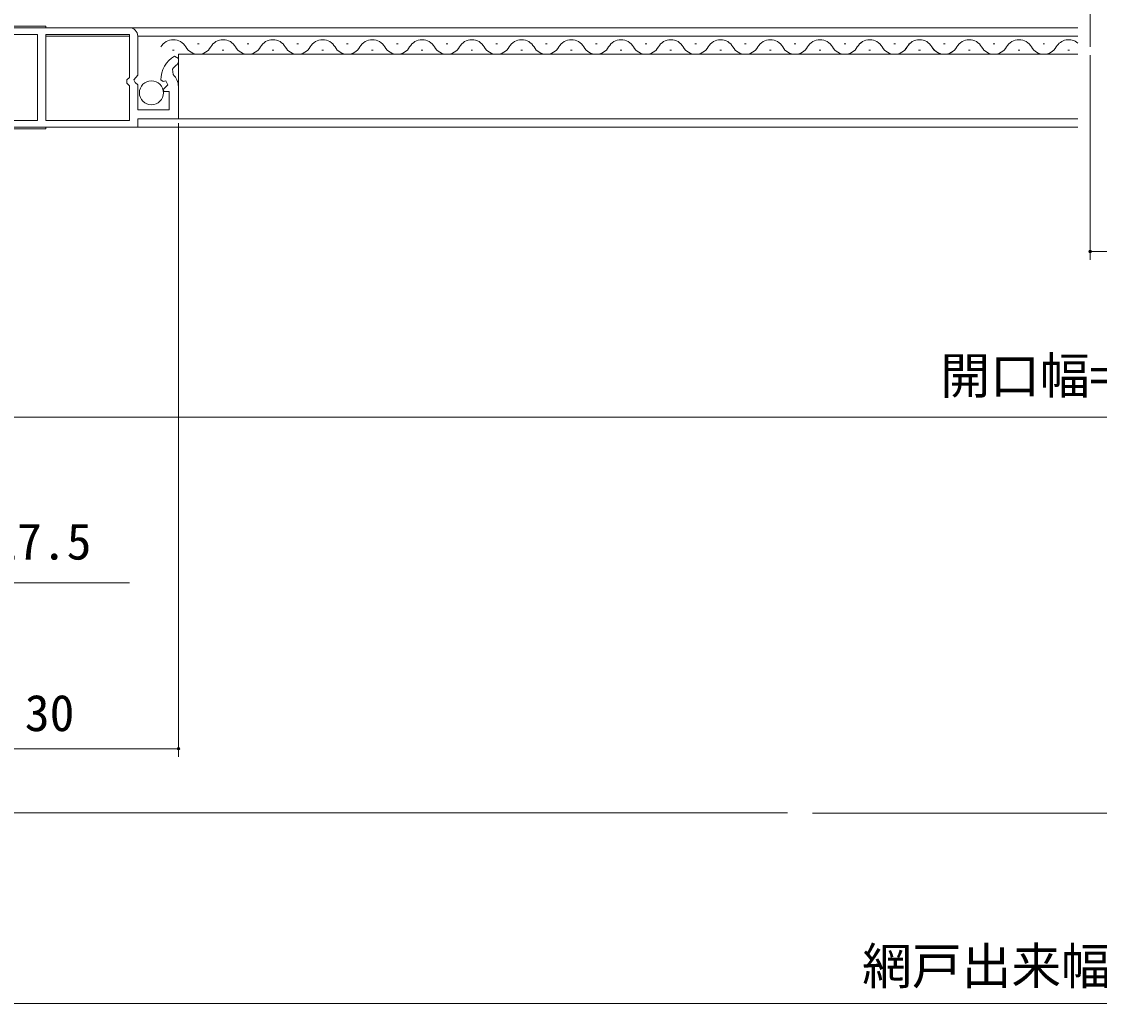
# Model space of a CAD drawing. Units: millimetres, scale not verified. Extents: x -495 to 495, y -800 to 801.
# Drawn here: x -128.9 to 1.1, y -650 to -531.5 of the extents above; entities that cross this region are included whole.
import ezdxf
from ezdxf.enums import TextEntityAlignment as Align

# ---------------------------------------------------------------- set-up
doc = ezdxf.new("R2010")
doc.units = ezdxf.units.MM
doc.header["$LTSCALE"] = 4
for name, color, linetype, lineweight in [('0-2_YKK_ZWAK', 6, 'Continuous', 9), ('0-3_YKK_11', 2, 'Continuous', 9), ('0-4_YKK_12', 4, 'Continuous', 9), ('0-5_YKK_13', 7, 'Continuous', 9), ('0-7_YSS_K', 3, 'Continuous', 9)]:
    doc.layers.add(name, color=color, linetype=linetype, lineweight=lineweight)
doc.styles.add('ＭＳ ゴシック', font='')
doc.styles.get('ＭＳ ゴシック').set_extended_font_data('MS Gothic')

msp = doc.modelspace()

# ---------------------------------------------------------------- linework, layer by layer
at = {"layer": '0-2_YKK_ZWAK'}
for p, q in [((0.008, -535.547), (0.008, -560.248)), ((-109.99, -543.747), (-109.99, -620.248)), ((110.008, -559.248), (0.008, -559.248)), ((-132.49, -579.248), (132.507, -579.248)), ((-139.99, -619.248), (-109.99, -619.248)), ((-153.99, -649.995), (154.007, -649.995))]:
    msp.add_line(p, q, dxfattribs=at)
msp.add_lwpolyline([(-153.99, -599.248), (-136.49, -599.248), (-115.9, -599.248)], dxfattribs=at)
for centre, start, end in [((0.008, -559.248), 0, 180), ((0.008, -559.248), 180, 0), ((-109.99, -619.248), 0, 180), ((-109.99, -619.248), 180, 0)]:
    msp.add_arc(centre, 0.159, start, end, dxfattribs=at)
at = {"layer": '0-3_YKK_11'}
for p, q in [((0.008, -534.547), (0.008, -477.047)), ((-115.89, -532.247), (-1.492, -532.247)), ((-125.979, -533.247), (-115.89, -533.247)), ((-114.89, -533.247), (-1.492, -533.247)), ((-107.69, -534.187), (-107.49, -534.187)), ((-101.69, -534.187), (-101.49, -534.187)), ((-95.69, -534.187), (-95.49, -534.187)), ((-89.69, -534.187), (-89.49, -534.187)), ((-83.69, -534.187), (-83.49, -534.187)), ((-77.69, -534.187), (-77.49, -534.187)), ((-71.69, -534.187), (-71.49, -534.187)), ((-71.69, -534.187), (-71.49, -534.187)), ((-65.69, -534.187), (-65.49, -534.187)), ((-59.69, -534.187), (-59.49, -534.187)), ((-53.69, -534.187), (-53.49, -534.187)), ((-47.69, -534.187), (-47.49, -534.187)), ((-47.69, -534.187), (-47.49, -534.187)), ((-41.69, -534.187), (-41.49, -534.187)), ((-35.69, -534.187), (-35.49, -534.187)), ((-29.693, -534.187), (-29.493, -534.187)), ((-29.69, -534.187), (-29.49, -534.187)), ((-23.693, -534.187), (-23.493, -534.187)), ((-23.69, -534.187), (-23.49, -534.187)), ((-23.69, -534.187), (-23.49, -534.187)), ((-17.693, -534.187), (-17.493, -534.187)), ((-17.69, -534.187), (-17.49, -534.187)), ((-11.693, -534.187), (-11.493, -534.187)), ((-5.693, -534.187), (-5.493, -534.187)), ((-5.693, -534.187), (-5.493, -534.187)), ((-110.69, -534.947), (-110.49, -534.947)), ((-109.979, -535.447), (-1.492, -535.447)), ((-109.979, -535.447), (-109.979, -543.247)), ((-104.69, -534.947), (-104.49, -534.947)), ((-98.69, -534.947), (-98.49, -534.947)), ((-92.69, -534.947), (-92.49, -534.947)), ((-86.69, -534.947), (-86.49, -534.947)), ((-80.69, -534.947), (-80.49, -534.947)), ((-74.69, -534.947), (-74.49, -534.947)), ((-68.69, -534.947), (-68.49, -534.947)), ((-62.69, -534.947), (-62.49, -534.947)), ((-56.69, -534.947), (-56.49, -534.947)), ((-50.69, -534.947), (-50.49, -534.947)), ((-44.69, -534.947), (-44.49, -534.947)), ((-38.69, -534.947), (-38.49, -534.947)), ((-32.69, -534.947), (-32.49, -534.947)), ((-26.693, -534.947), (-26.493, -534.947)), ((-26.69, -534.947), (-26.49, -534.947)), ((-20.693, -534.947), (-20.493, -534.947)), ((-20.69, -534.947), (-20.49, -534.947)), ((-14.693, -534.947), (-14.493, -534.947)), ((-8.693, -534.947), (-8.493, -534.947)), ((-2.693, -534.947), (-2.493, -534.947)), ((-109.979, -543.247), (-1.492, -543.247)), ((-115.19, -544.248), (-1.492, -544.248))]:
    msp.add_line(p, q, dxfattribs=at)
for centre, start, end in [((-110.59, -535.406), 29.20254, 150.79746), ((-104.59, -535.406), 29.20254, 150.79746), ((-98.59, -535.406), 29.20254, 150.79746), ((-92.59, -535.406), 29.20254, 150.79746), ((-86.59, -535.406), 29.20254, 150.79746), ((-80.59, -535.406), 29.20254, 150.79746), ((-74.59, -535.406), 29.20254, 150.79746), ((-68.59, -535.406), 29.20254, 150.79746), ((-62.59, -535.406), 29.20254, 150.79746), ((-56.59, -535.406), 29.20254, 150.79746), ((-50.59, -535.406), 29.20254, 150.79746), ((-44.59, -535.406), 29.20254, 150.79746), ((-38.59, -535.406), 29.20254, 150.79746), ((-32.59, -535.406), 29.20254, 150.79746), ((-26.593, -535.406), 29.20254, 150.79746), ((-26.59, -535.406), 29.20254, 150.79746), ((-20.593, -535.406), 29.20254, 150.79746), ((-20.59, -535.406), 29.20254, 150.79746), ((-14.593, -535.406), 29.20254, 150.79746), ((-8.593, -535.406), 29.20254, 150.79746), ((-2.593, -535.406), 50.13828, 150.79746), ((-107.59, -533.729), 209.20254, 330.79746), ((-101.59, -533.729), 209.20254, 330.79746), ((-95.59, -533.729), 209.20254, 330.79746), ((-89.59, -533.729), 209.20254, 330.79746), ((-83.59, -533.729), 209.20254, 330.79746), ((-77.59, -533.729), 209.20254, 330.79746), ((-71.59, -533.729), 209.20254, 330.79746), ((-65.59, -533.729), 209.20254, 330.79746), ((-59.59, -533.729), 209.20254, 330.79746), ((-53.59, -533.729), 209.20254, 330.79746), ((-47.59, -533.729), 209.20254, 330.79746), ((-41.59, -533.729), 209.20254, 330.79746), ((-35.59, -533.729), 209.20254, 330.79746), ((-29.59, -533.729), 209.20254, 330.79746), ((-23.593, -533.729), 209.20254, 330.79746), ((-23.59, -533.729), 209.20254, 330.79746), ((-17.593, -533.729), 209.20254, 330.79746), ((-17.59, -533.729), 209.20254, 309.79723), ((-11.593, -533.729), 209.20254, 330.79746), ((-5.593, -533.729), 209.20254, 330.79746)]:
    msp.add_arc(centre, 1.718, start, end, dxfattribs=at)
at = {"layer": '0-4_YKK_12'}
for p, q in [((-139.183, -532.048), (-125.983, -532.048)), ((-125.983, -532.248), (-125.983, -532.048)), ((-125.983, -544.448), (-139.183, -544.448)), ((-125.983, -544.448), (-125.983, -544.248))]:
    msp.add_line(p, q, dxfattribs=at)
msp.add_circle((-113.24, -540.098), 1.45, dxfattribs=at)
at = {"layer": '0-5_YKK_13'}
for p, q in [((-125.99, -543.448), (-125.99, -533.048)), ((-110.692, -537.239), (-110.623, -537.888)), ((-114.89, -544.248), (-138.99, -544.248))]:
    msp.add_line(p, q, dxfattribs=at)
for points in [[(-139.99, -543.248), (-139.99, -542.248), (-139.19, -542.248), (-139.19, -543.448), (-126.99, -543.448), (-126.99, -533.048), (-139.69, -533.048), (-139.99, -532.748), (-139.49, -532.248), (-115.89, -532.248)], [(-114.89, -533.248), (-114.89, -537.979), (-115.343, -538.519), (-115.19, -538.847), (-114.89, -539.147), (-114.89, -542.147), (-111.09, -542.147), (-111.09, -539.947), (-111.707, -539.947), (-111.814, -539.689), (-111.249, -539.123), (-111.519, -538.655), (-111.838, -538.741), (-112.09, -538.549)], [(-110.437, -535.686), (-109.99, -535.947), (-109.99, -536.419), (-110.119, -536.666)], [(-109.99, -539.347), (-109.99, -543.247), (-114.89, -543.247), (-114.89, -544.248)]]:
    msp.add_lwpolyline(points, dxfattribs=at)
msp.add_lwpolyline([(-125.99, -543.448), (-125.99, -533.048), (-115.89, -533.048), (-115.89, -538.247), (-116.19, -538.547), (-116.19, -538.947), (-115.89, -539.247), (-115.89, -543.448)], close=True, dxfattribs=at)
for centre, radius, start, end in [((-115.89, -533.248), 1, 0.00001, 89.99999), ((-108.84, -538.517), 3.25, 119.43668, 180.57953), ((-108.84, -538.517), 2.25, 124.6494, 145.40617), ((-111.99, -539.347), 2, 0.00002, 46.86694)]:
    msp.add_arc(centre, radius, start, end, dxfattribs=at)
at = {"layer": '0-7_YSS_K'}
for p, q in [((-154.993, -626.997), (-36.495, -626.997)), ((-33.495, -627.047), (155.001, -627.047))]:
    msp.add_line(p, q, dxfattribs=at)

# ---------------------------------------------------------------- texts
at = {"layer": '0-2_YKK_ZWAK', "style": 'ＭＳ ゴシック'}
for s, p in [('開口幅=W-85', (-18.072, -577.748)), ('17.5', (-132.44, -597.748)), ('30', (-128.51, -618.448)), ('網戸出来幅MW=W-42', (-27.512, -648.995))]:
    msp.add_text(s, height=4.399, dxfattribs=at).set_placement(p, align=Align.BOTTOM_LEFT)

doc.saveas('drawing.dxf')
